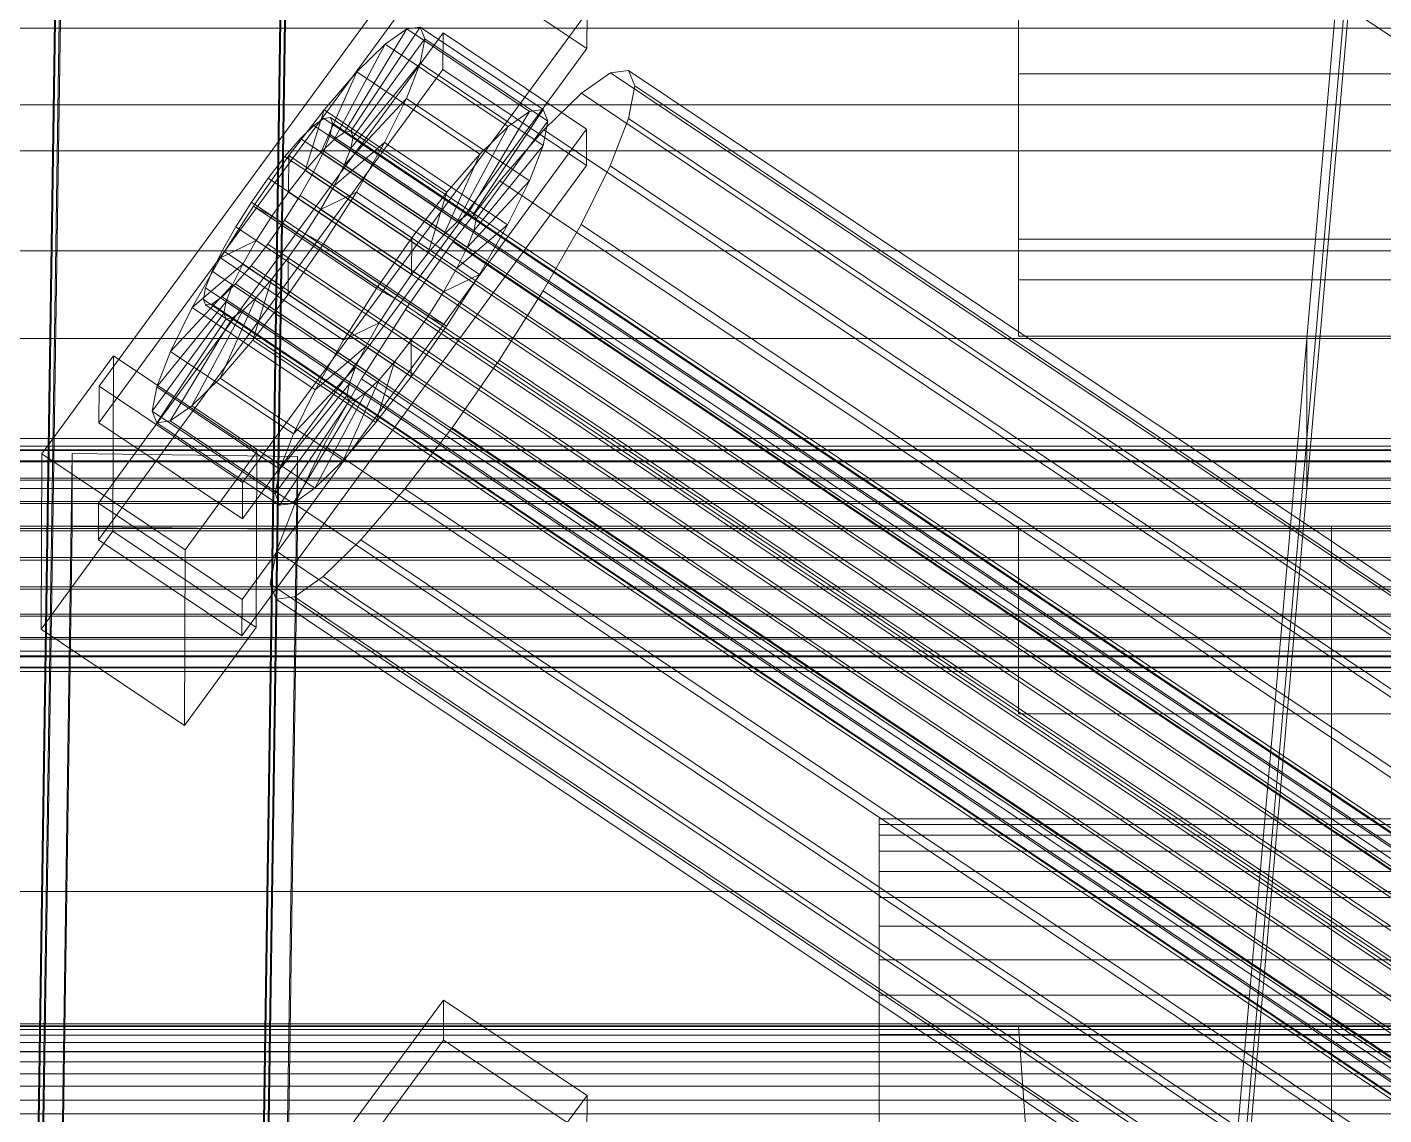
# Model space of a CAD drawing. Header units: millimetres. Extents: x -2500 to 58855, y -53268 to 6837.
# Drawn here: x -379.3 to -270.8, y -33047.1 to -32960.1 of the extents above; entities that cross this region are included whole.
import ezdxf

# ---------------------------------------------------------------- set-up
doc = ezdxf.new("R2010")
doc.units = ezdxf.units.MM
for name, color, linetype, lineweight in [('frontal_C01', 7, 'Continuous', 0), ('frontal_C02', 7, 'Continuous', 0), ('frontal_C02-briq', 7, 'Continuous', 0), ('frontal_C03', 7, 'Continuous', 0), ('frontal_mezcladora', 7, 'Continuous', 0), ('frontal_secador', 7, 'Continuous', 0)]:
    doc.layers.add(name, color=color, linetype=linetype, lineweight=lineweight)

msp = doc.modelspace()

# ---------------------------------------------------------------- linework, layer by layer
at = {"layer": 'frontal_C01'}
for p, q in [((-378.512, -33081.605), (-375.644, -32889.658)), ((-357.646, -32889.899), (-360.514, -33081.847)), ((-378.512, -33088.009), (-375.644, -32896.061)), ((-360.514, -33088.251), (-357.646, -32896.303)), ((-359.341, -32901.713), (-175.032, -33024.044)), ((-425, -32960.205), (425, -32960.205)), ((-450, -32966.322), (450, -32966.322)), ((-311.15, -33024.695), (-311.15, -33023.41)), ((-311.15, -33023.41), (-311.15, -33023.853)), ((-311.15, -33023.41), (311.15, -33023.41)), ((-311.15, -33023.853), (-311.15, -33025.993)), ((-311.15, -33023.853), (311.15, -33023.853)), ((-311.15, -33027.62), (-311.15, -33024.695)), ((-311.15, -33024.695), (311.15, -33024.695)), ((-311.15, -33025.993), (-311.15, -33029.684)), ((-311.15, -33025.993), (311.15, -33025.993)), ((-311.15, -33031.985), (-311.15, -33027.62)), ((-311.15, -33027.62), (311.15, -33027.62)), ((-450, -33029.217), (450, -33029.217)), ((-311.15, -33029.684), (-311.15, -33034.675)), ((-311.15, -33029.684), (311.15, -33029.684)), ((-311.15, -33037.494), (-311.15, -33031.985)), ((-311.15, -33031.985), (311.15, -33031.985)), ((-311.15, -33034.675), (-311.15, -33040.626)), ((-311.15, -33034.675), (311.15, -33034.675)), ((-373.501, -33075.137), (-345.969, -33037.898)), ((-345.981, -33041.1), (-345.969, -33037.898)), ((-345.969, -33037.898), (-334.501, -33045.51)), ((-311.15, -33043.77), (-311.15, -33037.494)), ((-311.15, -33037.494), (311.15, -33037.494)), ((-440, -33039.777), (440, -33039.777)), ((-440, -33039.933), (440, -33039.933)), ((-440, -33040.232), (440, -33040.232)), ((-440, -33040.692), (440, -33040.692)), ((-345.981, -33041.1), (-373.513, -33078.339)), ((-334.513, -33048.712), (-345.981, -33041.1)), ((-311.15, -33040.626), (-311.15, -33047.131)), ((311.15, -33040.626), (-311.15, -33040.626)), ((450, -33042.024), (-450, -33042.024)), ((-440, -33041.268), (440, -33041.268)), ((-440, -33042), (440, -33042)), ((-440, -33042.815), (440, -33042.815)), ((-440, -33043.768), (440, -33043.768)), ((-311.15, -33050.386), (-311.15, -33043.77)), ((-311.15, -33043.77), (311.15, -33043.77)), ((-440, -33044.767), (440, -33044.767)), ((-334.501, -33045.51), (-362.033, -33082.749)), ((-334.501, -33045.51), (-334.513, -33048.712)), ((440, -33045.877), (-440, -33045.877)), ((-440, -33046.991), (440, -33046.991))]:
    msp.add_line(p, q, dxfattribs=at)
at = {"layer": 'frontal_C02'}
for p, q in [((-378.512, -33057.176), (-375.644, -32863.409)), ((-357.646, -32863.652), (-360.514, -33057.42)), ((-378.512, -33063.022), (-375.644, -32869.254)), ((-360.514, -33063.265), (-357.646, -32869.498)), ((-300, -32936.569), (-300, -32963.86)), ((-373.501, -32988.826), (-345.969, -32951.233)), ((-345.981, -32954.155), (-373.513, -32991.748)), ((-334.513, -32961.839), (-345.981, -32954.155)), ((-300, -32977.08), (-300, -32957.599)), ((-334.501, -32958.916), (-362.033, -32996.509)), ((-334.501, -32958.916), (-334.513, -32961.839)), ((-373.539, -32998.178), (-346.008, -32960.585)), ((-353.892, -32968.513), (-348.918, -32960.269)), ((-353.378, -32968.443), (-347.835, -32960.122)), ((-348.918, -32960.269), (-350.645, -32961.484)), ((-347.835, -32960.122), (-348.918, -32960.269)), ((-348.918, -32960.269), (-339.088, -32966.855)), ((-347.835, -32960.122), (-338.005, -32966.708)), ((-347.47, -32961.052), (-347.835, -32960.122)), ((-346.02, -32963.508), (-346.008, -32960.585)), ((-346.008, -32960.585), (-334.539, -32968.269)), ((-362.045, -32999.432), (-334.513, -32961.839)), ((-354.71, -32969.088), (-350.645, -32961.484)), ((-353.205, -32968.884), (-347.47, -32961.052)), ((-350.645, -32961.484), (-352.899, -32963.683)), ((-350.645, -32961.484), (-340.816, -32968.07)), ((-347.847, -32962.996), (-347.47, -32961.052)), ((-347.47, -32961.052), (-337.64, -32967.638)), ((-353.384, -32969.805), (-347.847, -32962.996)), ((-348.941, -32965.822), (-347.847, -32962.996)), ((-347.847, -32962.996), (-338.017, -32969.582)), ((-346.02, -32963.508), (-373.551, -33001.101)), ((-355.777, -32970.13), (-352.899, -32963.683)), ((-352.899, -32963.683), (-355.525, -32966.717)), ((-352.899, -32963.683), (-343.069, -32970.269)), ((-334.551, -32971.191), (-346.02, -32963.508)), ((-332.629, -32963.774), (-334.938, -32965.398)), ((-331.181, -32963.577), (-332.629, -32963.774)), ((-332.629, -32963.774), (-148.32, -33087.258)), ((-330.692, -32964.821), (-331.181, -32963.577)), ((-331.181, -32963.577), (-146.872, -33087.061)), ((-300, -32963.86), (-300, -32980.321)), ((300, -32963.86), (-300, -32963.86)), ((-331.197, -32967.42), (-330.692, -32964.821)), ((-330.692, -32964.821), (-146.383, -33088.305)), ((-353.902, -32971.143), (-348.941, -32965.822)), ((-350.678, -32969.337), (-348.941, -32965.822)), ((-348.941, -32965.822), (-339.111, -32972.408)), ((-334.938, -32965.398), (-337.95, -32968.338)), ((-334.938, -32965.398), (-150.629, -33088.882)), ((-355.525, -32966.717), (-358.345, -32970.379)), ((-357.021, -32971.567), (-355.525, -32966.717)), ((-355.53, -32967.415), (-356.348, -32967.991)), ((-355.017, -32967.346), (-355.53, -32967.415)), ((-355.53, -32967.415), (-141.731, -33110.657)), ((-355.525, -32966.717), (-345.695, -32973.303)), ((-354.844, -32967.786), (-355.017, -32967.346)), ((-355.017, -32967.346), (-141.218, -33110.587)), ((-339.088, -32966.855), (-344.062, -32975.099)), ((-338.005, -32966.708), (-343.549, -32975.029)), ((-340.816, -32968.07), (-339.088, -32966.855)), ((-339.088, -32966.855), (-338.005, -32966.708)), ((-338.005, -32966.708), (-337.64, -32967.638)), ((-332.659, -32971.198), (-331.197, -32967.42)), ((-331.197, -32967.42), (-146.887, -33090.904)), ((-334.539, -32968.269), (-362.071, -33005.862)), ((-356.348, -32967.991), (-357.415, -32969.033)), ((-356.348, -32967.991), (-142.549, -33111.232)), ((-355.022, -32968.707), (-354.844, -32967.786)), ((-354.844, -32967.786), (-141.045, -33111.028)), ((-354.71, -32969.088), (-353.892, -32968.513)), ((-353.892, -32968.513), (-353.378, -32968.443)), ((-344.062, -32975.099), (-353.892, -32968.513)), ((-343.549, -32975.029), (-353.378, -32968.443)), ((-353.378, -32968.443), (-353.205, -32968.884)), ((-340.816, -32968.07), (-344.88, -32975.674)), ((-337.64, -32967.638), (-343.376, -32975.47)), ((-343.069, -32970.269), (-340.816, -32968.07)), ((-337.95, -32968.338), (-341.461, -32972.394)), ((-337.64, -32967.638), (-338.017, -32969.582)), ((-337.95, -32968.338), (-153.641, -33091.822)), ((-334.539, -32968.269), (-334.551, -32971.191)), ((-357.415, -32969.033), (-358.659, -32970.47)), ((-357.415, -32969.033), (-143.617, -33112.274)), ((-355.777, -32970.13), (-354.71, -32969.088)), ((-355.541, -32970.046), (-355.022, -32968.707)), ((-355.022, -32968.707), (-141.224, -33111.949)), ((-354.725, -32972.808), (-350.678, -32969.337)), ((-344.88, -32975.674), (-354.71, -32969.088)), ((-353.205, -32968.884), (-353.384, -32969.805)), ((-343.376, -32975.47), (-353.205, -32968.884)), ((-352.938, -32973.301), (-350.678, -32969.337)), ((-350.678, -32969.337), (-340.848, -32975.923)), ((-338.017, -32969.582), (-343.554, -32976.391)), ((-338.017, -32969.582), (-339.111, -32972.408)), ((-358.345, -32970.379), (-361.166, -32974.42)), ((-358.659, -32970.47), (-359.995, -32972.204)), ((-358.659, -32970.47), (-144.861, -33113.711)), ((-358.345, -32970.379), (-358.357, -32973.302)), ((-348.515, -32976.965), (-358.345, -32970.379)), ((-357.021, -32971.567), (-355.777, -32970.13)), ((-356.363, -32971.711), (-355.541, -32970.046)), ((-345.947, -32976.716), (-355.777, -32970.13)), ((-355.541, -32970.046), (-141.742, -33113.287)), ((-353.384, -32969.805), (-353.902, -32971.143)), ((-343.554, -32976.391), (-353.384, -32969.805)), ((-343.069, -32970.269), (-345.947, -32976.716)), ((-345.695, -32973.303), (-343.069, -32970.269)), ((-362.083, -33008.784), (-334.551, -32971.191)), ((-358.357, -32973.302), (-357.021, -32971.567)), ((-357.434, -32973.589), (-356.363, -32971.711)), ((-347.191, -32978.153), (-357.021, -32971.567)), ((-356.363, -32971.711), (-142.565, -33114.952)), ((-353.902, -32971.143), (-354.725, -32972.808)), ((-344.073, -32977.729), (-353.902, -32971.143)), ((-334.981, -32975.896), (-332.659, -32971.198)), ((-332.659, -32971.198), (-148.35, -33094.682)), ((-359.995, -32972.204), (-361.332, -32974.118)), ((-146.196, -33115.446), (-359.995, -32972.204)), ((-354.725, -32972.808), (-355.796, -32974.686)), ((-344.895, -32979.394), (-354.725, -32972.808)), ((-341.461, -32972.394), (-345.231, -32977.29)), ((-339.111, -32972.408), (-344.073, -32977.729)), ((-341.461, -32972.394), (-157.152, -33095.878)), ((-339.111, -32972.408), (-340.848, -32975.923)), ((-359.693, -32975.216), (-358.357, -32973.302)), ((-358.68, -32975.551), (-357.434, -32973.589)), ((-358.357, -32973.302), (-348.527, -32979.888)), ((-357.434, -32973.589), (-143.635, -33116.83)), ((-355.796, -32974.686), (-352.938, -32973.301)), ((-355.569, -32977.445), (-352.938, -32973.301)), ((-352.938, -32973.301), (-343.108, -32979.887)), ((-348.515, -32976.965), (-345.695, -32973.303)), ((-345.695, -32973.303), (-347.191, -32978.153)), ((-361.166, -32974.42), (-363.797, -32978.564)), ((-361.332, -32974.118), (-362.578, -32976.081)), ((-361.332, -32974.118), (-147.533, -33117.36)), ((-359.693, -32975.216), (-361.166, -32974.42)), ((-361.166, -32974.42), (-351.336, -32981.006)), ((-355.796, -32974.686), (-357.042, -32976.649)), ((-345.966, -32981.272), (-355.796, -32974.686)), ((-343.549, -32975.029), (-344.062, -32975.099)), ((-343.376, -32975.47), (-343.549, -32975.029)), ((-362.578, -32976.081), (-363.648, -32977.959)), ((-362.578, -32976.081), (-148.779, -33119.323)), ((-360.939, -32977.179), (-359.693, -32975.216)), ((-360.017, -32977.465), (-358.68, -32975.551)), ((-349.863, -32981.802), (-359.693, -32975.216)), ((-358.68, -32975.551), (-144.881, -33118.793)), ((-344.88, -32975.674), (-345.947, -32976.716)), ((-340.848, -32975.923), (-344.895, -32979.394)), ((-344.062, -32975.099), (-344.88, -32975.674)), ((-343.554, -32976.391), (-343.376, -32975.47)), ((-340.848, -32975.923), (-343.108, -32979.887)), ((-338.003, -32981.196), (-334.981, -32975.896)), ((-334.981, -32975.896), (-150.672, -33099.38)), ((-360.939, -32977.179), (-363.797, -32978.564)), ((-362.01, -32979.057), (-360.939, -32977.179)), ((-351.109, -32983.765), (-360.939, -32977.179)), ((-357.042, -32976.649), (-358.378, -32978.563)), ((-357.042, -32976.649), (-355.569, -32977.445)), ((-347.212, -32983.235), (-357.042, -32976.649)), ((-351.336, -32981.006), (-348.515, -32976.965)), ((-348.527, -32979.888), (-348.515, -32976.965)), ((-345.947, -32976.716), (-347.191, -32978.153)), ((-344.073, -32977.729), (-343.554, -32976.391)), ((-300, -32984.83), (-300, -32977.08)), ((300, -32977.08), (-300, -32977.08)), ((-363.648, -32977.959), (-364.471, -32979.624)), ((-363.648, -32977.959), (-149.85, -33121.2)), ((-361.352, -32979.2), (-360.017, -32977.465)), ((-360.017, -32977.465), (-146.218, -33120.707)), ((-358.39, -32981.486), (-355.569, -32977.445)), ((-355.569, -32977.445), (-345.739, -32984.031)), ((-345.231, -32977.29), (-349.002, -32982.692)), ((-347.191, -32978.153), (-348.527, -32979.888)), ((-160.922, -33100.774), (-345.231, -32977.29)), ((-344.895, -32979.394), (-344.073, -32977.729)), ((-363.797, -32978.564), (-366.057, -32982.528)), ((-362.01, -32979.057), (-366.057, -32982.528)), ((-363.797, -32978.564), (-353.967, -32985.15)), ((-362.833, -32980.722), (-362.01, -32979.057)), ((-362.596, -32980.637), (-361.352, -32979.2)), ((-352.18, -32985.643), (-362.01, -32979.057)), ((-361.352, -32979.2), (-147.554, -33122.441)), ((-358.378, -32978.563), (-359.714, -32980.298)), ((-358.378, -32978.563), (-358.39, -32981.486)), ((-348.548, -32985.149), (-358.378, -32978.563)), ((-345.966, -32981.272), (-344.895, -32979.394)), ((-364.471, -32979.624), (-364.989, -32980.963)), ((-364.471, -32979.624), (-150.672, -33122.865)), ((-359.714, -32980.298), (-361.21, -32985.148)), ((-359.714, -32980.298), (-360.958, -32981.735)), ((-349.884, -32986.883), (-359.714, -32980.298)), ((-348.527, -32979.888), (-349.863, -32981.802)), ((-343.108, -32979.887), (-345.966, -32981.272)), ((-343.108, -32979.887), (-345.739, -32984.031)), ((-300, -32980.321), (-300, -32984.83)), ((300, -32980.321), (-300, -32980.321)), ((-362.833, -32980.722), (-367.794, -32986.043)), ((-364.989, -32980.963), (-365.168, -32981.884)), ((-364.989, -32980.963), (-151.191, -33124.204)), ((-363.664, -32981.679), (-362.596, -32980.637)), ((-363.351, -32982.06), (-362.833, -32980.722)), ((-353.003, -32987.307), (-362.833, -32980.722)), ((-362.596, -32980.637), (-148.798, -33123.879)), ((-361.21, -32985.148), (-358.39, -32981.486)), ((-358.39, -32981.486), (-348.56, -32988.071)), ((-353.967, -32985.15), (-351.336, -32981.006)), ((-351.336, -32981.006), (-349.863, -32981.802)), ((-347.212, -32983.235), (-345.966, -32981.272)), ((-341.52, -32986.736), (-338.003, -32981.196)), ((-338.003, -32981.196), (-153.694, -33104.68)), ((-363.351, -32982.06), (-368.888, -32988.869)), ((-366.057, -32982.528), (-367.794, -32986.043)), ((-366.057, -32982.528), (-356.228, -32989.114)), ((-365.168, -32981.884), (-364.995, -32982.324)), ((-365.168, -32981.884), (-151.369, -33125.125)), ((-364.995, -32982.324), (-364.482, -32982.254)), ((-364.995, -32982.324), (-151.196, -33125.566)), ((-364.482, -32982.254), (-363.664, -32981.679)), ((-364.482, -32982.254), (-150.683, -33125.496)), ((-360.958, -32981.735), (-363.836, -32988.182)), ((-363.664, -32981.679), (-149.865, -33124.92)), ((-363.53, -32982.981), (-363.351, -32982.06)), ((-353.521, -32988.646), (-363.351, -32982.06)), ((-360.958, -32981.735), (-362.025, -32982.777)), ((-351.128, -32988.321), (-360.958, -32981.735)), ((-349.863, -32981.802), (-351.109, -32983.765)), ((-363.53, -32982.981), (-369.265, -32990.813)), ((-363.357, -32983.422), (-368.9, -32991.743)), ((-362.843, -32983.352), (-367.817, -32991.596)), ((-362.025, -32982.777), (-366.09, -32990.381)), ((-363.357, -32983.422), (-363.53, -32982.981)), ((-353.7, -32989.567), (-363.53, -32982.981)), ((-362.843, -32983.352), (-363.357, -32983.422)), ((-353.527, -32990.008), (-363.357, -32983.422)), ((-362.025, -32982.777), (-362.843, -32983.352)), ((-353.014, -32989.938), (-362.843, -32983.352)), ((-352.196, -32989.362), (-362.025, -32982.777)), ((-353.967, -32985.15), (-351.109, -32983.765)), ((-349.002, -32982.692), (-352.519, -32988.231)), ((-351.109, -32983.765), (-352.18, -32985.643)), ((-349.002, -32982.692), (-164.693, -33106.176)), ((-348.548, -32985.149), (-347.212, -32983.235)), ((-345.739, -32984.031), (-347.212, -32983.235)), ((-345.739, -32984.031), (-348.56, -32988.071)), ((300, -32984.83), (-300, -32984.83)), ((-363.836, -32988.182), (-361.21, -32985.148)), ((-361.21, -32985.148), (-351.38, -32991.734)), ((-356.228, -32989.114), (-353.967, -32985.15)), ((-356.228, -32989.114), (-352.18, -32985.643)), ((-352.18, -32985.643), (-353.003, -32987.307)), ((-349.884, -32986.883), (-348.548, -32985.149)), ((-348.56, -32988.071), (-348.548, -32985.149)), ((-378.086, -32994.214), (-372.35, -32986.383)), ((-372.408, -33000.411), (-372.35, -32986.383)), ((-372.35, -32986.383), (-360.882, -32994.066)), ((-367.794, -32986.043), (-368.888, -32988.869)), ((-367.794, -32986.043), (-357.964, -32992.629)), ((-351.38, -32991.734), (-349.884, -32986.883)), ((-351.128, -32988.321), (-349.884, -32986.883)), ((-345.291, -32992.137), (-341.52, -32986.736)), ((-341.52, -32986.736), (-157.211, -33110.219)), ((-357.964, -32992.629), (-353.003, -32987.307)), ((-353.003, -32987.307), (-353.521, -32988.646)), ((-348.56, -32988.071), (-351.38, -32991.734)), ((-373.501, -32988.826), (-373.513, -32991.748)), ((-362.033, -32996.509), (-373.501, -32988.826)), ((-368.888, -32988.869), (-369.265, -32990.813)), ((-368.888, -32988.869), (-359.058, -32995.455)), ((-366.09, -32990.381), (-363.836, -32988.182)), ((-363.836, -32988.182), (-354.006, -32994.768)), ((-359.058, -32995.455), (-353.521, -32988.646)), ((-357.964, -32992.629), (-356.228, -32989.114)), ((-352.519, -32988.231), (-355.541, -32993.531)), ((-354.006, -32994.768), (-351.128, -32988.321)), ((-353.521, -32988.646), (-353.7, -32989.567)), ((-352.519, -32988.231), (-168.21, -33111.715)), ((-352.196, -32989.362), (-351.128, -32988.321)), ((-359.436, -32997.399), (-353.7, -32989.567)), ((-359.07, -32998.329), (-353.527, -32990.008)), ((-357.987, -32998.182), (-353.014, -32989.938)), ((-356.26, -32996.967), (-352.196, -32989.362)), ((-353.7, -32989.567), (-353.527, -32990.008)), ((-353.527, -32990.008), (-353.014, -32989.938)), ((-353.014, -32989.938), (-352.196, -32989.362)), ((-369.265, -32990.813), (-368.9, -32991.743)), ((-369.265, -32990.813), (-359.436, -32997.399)), ((-367.817, -32991.596), (-366.09, -32990.381)), ((-366.09, -32990.381), (-356.26, -32996.967)), ((-373.513, -32991.748), (-362.045, -32999.432)), ((-368.9, -32991.743), (-367.817, -32991.596)), ((-368.9, -32991.743), (-359.07, -32998.329)), ((-367.817, -32991.596), (-357.987, -32998.182)), ((-351.38, -32991.734), (-354.006, -32994.768)), ((-349.061, -32997.033), (-345.291, -32992.137)), ((-345.291, -32992.137), (-160.982, -33115.621)), ((-359.058, -32995.455), (-357.964, -32992.629)), ((-378.512, -33187.961), (-375.644, -32994.194)), ((-378.086, -32994.214), (-378.143, -33008.243)), ((-366.618, -33001.898), (-378.086, -32994.214)), ((-375.644, -33000.04), (-375.644, -32994.194)), ((-375.644, -32994.194), (-357.646, -32994.438)), ((-360.882, -32994.066), (-366.618, -33001.898)), ((-360.882, -32994.066), (-360.939, -33008.095)), ((-357.646, -32994.438), (-360.514, -33188.205)), ((-355.541, -32993.531), (-357.863, -32998.23)), ((-357.646, -32994.438), (-357.646, -33000.283)), ((-355.541, -32993.531), (-171.232, -33117.015)), ((-359.436, -32997.399), (-359.058, -32995.455)), ((-354.006, -32994.768), (-356.26, -32996.967)), ((-362.045, -32999.432), (-362.033, -32996.509)), ((-359.07, -32998.329), (-359.436, -32997.399)), ((-356.26, -32996.967), (-357.987, -32998.182)), ((-352.572, -33001.089), (-349.061, -32997.033)), ((-349.061, -32997.033), (-164.752, -33120.517)), ((-373.539, -32998.178), (-373.551, -33001.101)), ((-362.071, -33005.862), (-373.539, -32998.178)), ((-357.863, -32998.23), (-359.326, -33002.007)), ((-357.987, -32998.182), (-359.07, -32998.329)), ((-357.863, -32998.23), (-173.554, -33121.714)), ((-378.512, -33193.807), (-375.644, -33000.04)), ((-372.408, -33000.411), (-378.143, -33008.243)), ((-357.646, -33000.283), (-375.644, -33000.04)), ((-373.551, -33001.101), (-362.083, -33008.784)), ((-360.939, -33008.095), (-372.408, -33000.411)), ((-360.514, -33194.05), (-357.646, -33000.283)), ((-355.584, -33004.029), (-352.572, -33001.089)), ((-352.572, -33001.089), (-168.263, -33124.573)), ((-366.675, -33015.927), (-366.618, -33001.898)), ((-359.326, -33002.007), (-359.83, -33004.607)), ((-359.326, -33002.007), (-175.016, -33125.491)), ((-357.893, -33005.653), (-355.584, -33004.029)), ((-355.584, -33004.029), (-171.275, -33127.513)), ((-359.83, -33004.607), (-359.341, -33005.85)), ((-359.83, -33004.607), (-175.521, -33128.09)), ((-362.083, -33008.784), (-362.071, -33005.862)), ((-359.341, -33005.85), (-357.893, -33005.653)), ((-359.341, -33005.85), (-175.032, -33129.334)), ((-357.893, -33005.653), (-173.584, -33129.137)), ((-378.143, -33008.243), (-366.675, -33015.927)), ((-366.675, -33015.927), (-360.939, -33008.095))]:
    msp.add_line(p, q, dxfattribs=at)
at = {"layer": 'frontal_C02-briq'}
for q in [(-280, -33332.75), (300, -33039.939)]:
    msp.add_line((-300, -33039.939), q, dxfattribs=at)
at = {"layer": 'frontal_C03'}
for p, q in [((-450, -32993.615), (450, -32993.615)), ((-450, -32993.897), (450, -32993.897)), ((-450, -32993.947), (450, -32993.947)), ((-450, -32994.772), (450, -32994.772)), ((-450, -32994.87), (450, -32994.87)), ((-450, -32996.182), (450, -32996.182)), ((-450, -32996.32), (450, -32996.32)), ((-450, -32998.03), (450, -32998.03)), ((-450, -32998.2), (450, -32998.2)), ((450, -33000.191), (-450, -33000.191)), ((-450, -33000.38), (450, -33000.38)), ((-450, -33002.517), (450, -33002.517)), ((-450, -33002.713), (450, -33002.713)), ((-450, -33004.849), (450, -33004.849)), ((-450, -33005.039), (450, -33005.039)), ((-450, -33007.03), (450, -33007.03)), ((-450, -33007.199), (450, -33007.199)), ((-450, -33008.909), (450, -33008.909)), ((-450, -33009.048), (450, -33009.048)), ((-450, -33010.36), (450, -33010.36)), ((-450, -33010.457), (450, -33010.457)), ((-450, -33011.282), (450, -33011.282)), ((-450, -33011.333), (450, -33011.333)), ((-450, -33011.614), (450, -33011.614))]:
    msp.add_line(p, q, dxfattribs=at)
at = {"layer": 'frontal_mezcladora'}
for p, q in [((-300, -33000), (-275, -33000)), ((-300, -33015), (-300, -33000)), ((-275, -33015), (-275, -33000)), ((-275, -33000), (275, -33000)), ((-300, -33015), (-275, -33015)), ((-275, -33050), (-275, -33015)), ((275, -33015), (-275, -33015))]:
    msp.add_line(p, q, dxfattribs=at)
at = {"layer": 'frontal_secador'}
for p, q in [((-276.971, -32985), (-272.613, -32935)), ((-272.613, -32943), (-276.971, -32993)), ((-272.613, -32947), (-276.971, -32997)), ((-1250, -32970), (1250, -32970)), ((-1250, -32978), (1250, -32978)), ((-414.797, -32985), (-276.971, -32985)), ((-286.994, -33100), (-276.971, -32985)), ((-276.971, -32985), (-276.971, -32993)), ((-276.971, -32985), (-138.617, -32985)), ((-276.971, -32993), (-414.797, -32993)), ((-276.971, -32993), (-286.994, -33108)), ((-276.971, -32993), (-276.971, -32997)), ((-138.617, -32993), (-276.971, -32993)), ((-276.971, -32997), (-414.797, -32997)), ((-276.971, -32997), (-286.994, -33112)), ((-138.617, -32997), (-276.971, -32997)), ((-1700, -33000), (1700, -33000)), ((-1375, -33000), (1375, -33000)), ((-1700, -33010), (1700, -33010)), ((-1375, -33040), (1375, -33040))]:
    msp.add_line(p, q, dxfattribs=at)

doc.saveas('drawing.dxf')
